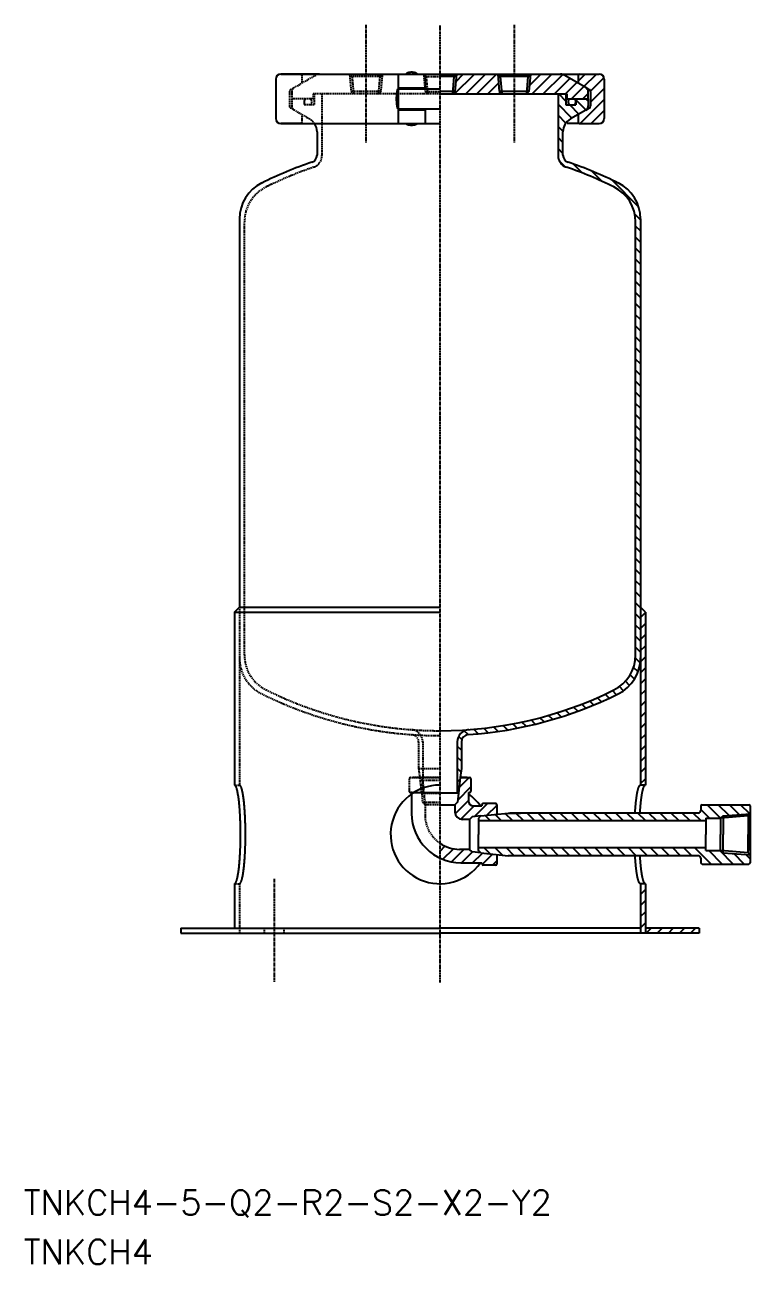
# Model space of a CAD drawing. Extents: x -168 to 126, y -632 to 125.
# Drawn here: x -168 to 126, y -632 to -130 of the extents above; entities that cross this region are included whole.
import ezdxf

# ---------------------------------------------------------------- set-up
doc = ezdxf.new("R2010")
doc.units = 0
doc.linetypes.add('CENTER', pattern=[2, 1.25, -0.25, 0.25, -0.25])
doc.linetypes.add('DASHED', pattern=[0.75, 0.5, -0.25])
doc.layers.get('0').update_dxf_attribs({"linetype": 'CONTINUOUS'})
doc.layers.add('CENTER', color=1, linetype='CENTER')
doc.styles.get("Standard").update_dxf_attribs({"font": 'txt.shx', "bigfont": 'bigfont.shx'})

# ---------------------------------------------------------------- blocks, each defined once
blk = doc.blocks.new('*X8')
at = {"color": 0, "linetype": 'CONTINUOUS'}
for p, q in [((5.92, -158), (13.92, -150)), ((6.35, -153.08), (9.43, -150)), ((10.41, -158), (18.41, -150)), ((14.9, -158), (22.9, -150)), ((36.21, -154.65), (40.86, -150)), ((37.35, -158), (45.35, -150)), ((41.84, -158), (49.7, -150.14)), ((56, -152.82), (58.82, -150)), ((58.29, -155.02), (63.31, -150)), ((19.39, -158), (23.7, -153.69)), ((46.33, -158), (52.6, -151.73)), ((50.82, -158), (55.45, -153.37)), ((53.31, -160), (58.29, -155.02)), ((60.95, -156.85), (66.41, -151.39)), ((23.88, -158), (24.44, -157.44)), ((56.78, -170), (66.5, -160.28)), ((57.8, -160), (60, -157.8)), ((61, -161.29), (66.5, -155.79)), ((61.27, -170), (66.5, -164.77))]:
    blk.add_line(p, q, dxfattribs=at)
blk = doc.blocks.new('*X9')
at = {"color": 0, "linetype": 'CONTINUOUS'}
for p, q in [((7.77, -439.03), (11.8, -435)), ((7.18, -444.11), (12.5, -438.79)), ((6.16, -449.62), (11.5, -444.28)), ((8.41, -451.85), (13.77, -446.5)), ((13.93, -450.82), (19.26, -445.5)), ((19, -450.25), (23, -446.25)), ((0, -464.76), (2, -462.76)), ((1.15, -468.1), (5.4, -463.84)), ((4.62, -469.12), (9.66, -464.07)), ((8.73, -469.5), (13.14, -465.09)), ((13.22, -469.5), (17.16, -465.56)), ((17.03, -470.18), (21.22, -465.98)), ((21.2, -470.5), (23, -468.7))]:
    blk.add_line(p, q, dxfattribs=at)
blk = doc.blocks.new('*X10')
at = {"color": 0, "linetype": 'CONTINUOUS'}
for p, q in [((51, -160.89), (48.11, -158)), ((59.11, -164.51), (55, -160.4)), ((60, -160.91), (59.09, -160)), ((53.42, -167.8), (47.8, -162.18)), ((56.27, -166.16), (52.51, -162.4)), ((50.95, -169.82), (47.8, -166.67)), ((49.8, -173.16), (47.8, -171.16)), ((49.8, -177.65), (47.8, -175.65)), ((49.8, -182.14), (47.8, -180.14)), ((50.6, -187.43), (48.31, -185.14))]:
    blk.add_line(p, q, dxfattribs=at)
blk = doc.blocks.new('*X11')
at = {"color": 0, "linetype": 'CONTINUOUS'}
for p, q in [((57.73, -190.07), (54.12, -186.46)), ((65.5, -193.35), (61.36, -189.22)), ((80.47, -203.83), (69.38, -192.74)), ((81.2, -209.05), (78.89, -206.74)), ((81.2, -213.54), (79.2, -211.54)), ((81.2, -218.03), (79.2, -216.03)), ((81.2, -222.52), (79.2, -220.52)), ((81.2, -227.01), (79.2, -225.01)), ((81.2, -231.5), (79.2, -229.5)), ((81.2, -235.99), (79.2, -233.99)), ((81.2, -240.48), (79.2, -238.48)), ((81.2, -244.97), (79.2, -242.97)), ((81.2, -249.46), (79.2, -247.46)), ((81.2, -253.95), (79.2, -251.95)), ((81.2, -258.44), (79.2, -256.44)), ((81.2, -262.93), (79.2, -260.93)), ((81.2, -267.42), (79.2, -265.42)), ((81.2, -271.91), (79.2, -269.91)), ((81.2, -276.4), (79.2, -274.4)), ((81.2, -280.89), (79.2, -278.89)), ((81.2, -285.38), (79.2, -283.38)), ((81.2, -289.87), (79.2, -287.87)), ((81.2, -294.36), (79.2, -292.36)), ((81.2, -298.85), (79.2, -296.85)), ((81.2, -303.34), (79.2, -301.34)), ((81.2, -307.83), (79.2, -305.83)), ((81.2, -312.32), (79.2, -310.32)), ((81.2, -316.81), (79.2, -314.81)), ((81.2, -321.31), (79.2, -319.31)), ((81.2, -325.8), (79.2, -323.8)), ((81.2, -330.29), (79.2, -328.29)), ((81.2, -334.78), (79.2, -332.78)), ((81.2, -339.27), (79.2, -337.27)), ((81.2, -343.76), (79.2, -341.76)), ((81.2, -348.25), (79.2, -346.25)), ((81.2, -352.74), (79.2, -350.74)), ((81.2, -357.23), (79.2, -355.23)), ((81.2, -361.72), (79.2, -359.72)), ((81.2, -366.21), (79.2, -364.21)), ((81.2, -370.7), (79.2, -368.7)), ((81.2, -375.19), (79.2, -373.19)), ((81.2, -379.68), (79.2, -377.68)), ((81.08, -388.53), (79.15, -386.6)), ((81.2, -384.17), (79.2, -382.17)), ((80.2, -392.15), (78.38, -390.33)), ((76.76, -397.69), (75.06, -395.99)), ((78.72, -395.16), (76.97, -393.41)), ((68.46, -402.86), (66.82, -401.22)), ((71.5, -401.41), (69.86, -399.76)), ((74.36, -399.78), (72.69, -398.11)), ((55.77, -408.12), (54.11, -406.47)), ((59.03, -406.89), (57.38, -405.24)), ((62.23, -405.61), (60.58, -403.96)), ((65.37, -404.26), (63.73, -402.62)), ((38.55, -413.36), (36.85, -411.65)), ((42.12, -412.44), (40.43, -410.75)), ((45.63, -411.46), (43.95, -409.78)), ((49.07, -410.41), (47.4, -408.74)), ((52.45, -409.3), (50.79, -407.64)), ((11.36, -417.6), (9.82, -416.06)), ((15.51, -417.26), (13.66, -415.41)), ((19.56, -416.82), (17.74, -415)), ((23.52, -416.29), (21.73, -414.5)), ((27.39, -415.67), (25.63, -413.91)), ((31.19, -414.98), (29.45, -413.24)), ((34.91, -414.2), (33.19, -412.48)), ((8.83, -419.56), (7.55, -418.28)), ((8.65, -423.87), (7, -422.22)), ((8.65, -428.36), (7, -426.71)), ((8.5, -432.7), (7, -431.2)), ((8.03, -436.72), (7, -435.69)), ((7.57, -440.75), (7, -440.18))]:
    blk.add_line(p, q, dxfattribs=at)
blk = doc.blocks.new('*X12')
at = {"color": 0, "linetype": 'CONTINUOUS'}
for p, q in [((81.2, -370.09), (83.2, -368.09)), ((81.2, -374.58), (83.2, -372.58)), ((81.2, -379.07), (83.2, -377.07)), ((81.2, -383.56), (83.2, -381.56)), ((81.2, -388.05), (83.2, -386.05)), ((81.2, -392.54), (83.2, -390.54)), ((81.2, -397.03), (83.2, -395.03)), ((81.2, -401.52), (83.2, -399.52)), ((81.2, -406.01), (83.2, -404.01)), ((81.2, -410.5), (83.2, -408.5)), ((81.2, -414.99), (83.2, -412.99)), ((81.2, -419.48), (83.2, -417.48)), ((81.2, -423.97), (83.2, -421.97)), ((81.2, -428.46), (83.2, -426.46)), ((81.2, -432.95), (83.2, -430.95)), ((81.2, -437.44), (83.2, -435.44)), ((81.2, -482.34), (83.2, -480.34)), ((81.2, -486.83), (83.2, -484.83)), ((81.2, -491.32), (83.2, -489.32)), ((81.2, -495.81), (83.2, -493.81))]:
    blk.add_line(p, q, dxfattribs=at)
blk = doc.blocks.new('*X13')
at = {"color": 0, "linetype": 'CONTINUOUS'}
for p, q in [((83.5, -498), (85.5, -496)), ((87.99, -498), (89.99, -496)), ((92.48, -498), (94.48, -496)), ((96.97, -498), (98.97, -496)), ((101.46, -498), (103.46, -496))]:
    blk.add_line(p, q, dxfattribs=at)
blk = doc.blocks.new('*X14')
at = {"color": 0, "linetype": 'CONTINUOUS'}
for p, q in [((113.64, -451.43), (108.21, -446)), ((117.03, -450.32), (112.7, -446)), ((121.21, -450.02), (117.19, -446)), ((125.4, -449.72), (121.68, -446)), ((20.47, -452.55), (18.25, -450.33)), ((24.96, -452.55), (22.31, -449.9)), ((29.45, -452.55), (26.38, -449.48)), ((33.94, -452.55), (30.74, -449.35)), ((38.43, -452.55), (35.23, -449.35)), ((42.92, -452.55), (39.72, -449.35)), ((47.41, -452.55), (44.21, -449.35)), ((51.9, -452.55), (48.7, -449.35)), ((56.39, -452.55), (53.19, -449.35)), ((60.88, -452.55), (57.68, -449.35)), ((65.37, -452.55), (62.17, -449.35)), ((69.86, -452.55), (66.66, -449.35)), ((74.35, -452.55), (71.15, -449.35)), ((78.84, -452.55), (75.64, -449.35)), ((83.33, -452.55), (80.13, -449.35)), ((87.82, -452.55), (84.62, -449.35)), ((92.31, -452.55), (89.11, -449.35)), ((96.8, -452.55), (93.6, -449.35)), ((101.29, -452.55), (98.09, -449.35)), ((105.78, -452.55), (102.58, -449.35)), ((109.19, -451.47), (105.61, -447.88)), ((15.98, -452.55), (15.61, -452.18)), ((20.34, -465.89), (17.9, -463.45)), ((25.36, -466.41), (22.39, -463.45)), ((30.08, -466.65), (26.88, -463.45)), ((34.57, -466.65), (31.37, -463.45)), ((39.06, -466.65), (35.86, -463.45)), ((43.55, -466.65), (40.35, -463.45)), ((48.04, -466.65), (44.84, -463.45)), ((52.53, -466.65), (49.33, -463.45)), ((57.02, -466.65), (53.82, -463.45)), ((61.51, -466.65), (58.31, -463.45)), ((66, -466.65), (62.8, -463.45)), ((70.49, -466.65), (67.29, -463.45)), ((74.98, -466.65), (71.78, -463.45)), ((79.47, -466.65), (76.27, -463.45)), ((83.96, -466.65), (80.76, -463.45)), ((88.45, -466.65), (85.25, -463.45)), ((92.94, -466.65), (89.74, -463.45)), ((97.43, -466.65), (94.23, -463.45)), ((101.92, -466.65), (98.72, -463.45)), ((109.76, -470), (103.21, -463.45)), ((114.25, -470), (108.79, -464.53)), ((118.74, -470), (113.28, -464.53)), ((123.23, -470), (119.06, -465.82)), ((125.61, -467.88), (123.9, -466.18))]:
    blk.add_line(p, q, dxfattribs=at)

msp = doc.modelspace()

# ---------------------------------------------------------------- linework, layer by layer
at = {"color": 7, "linetype": 'CONTINUOUS'}
for p, q in [((-64.5, -150), (0, -150)), ((-56.5, -150), (-64.5, -150)), ((-48.8, -150), (-56.5, -150)), ((-17, -150), (-17, -155.5)), ((-6, -150), (-6, -155.5)), ((0, -150), (64.5, -150)), ((6.63, -150), (5.63, -151)), ((6.63, -150), (6, -157)), ((23.37, -150), (24, -157)), ((23.37, -150), (24.37, -151)), ((36.63, -150), (35.63, -151)), ((36.63, -150), (36, -157)), ((59, -155.42), (50.3, -150.4)), ((56, -150.5), (56, -153.69)), ((-66.5, -152), (-66.5, -168)), ((-17, -155.5), (-6, -155.5)), ((-13.64, -155.5), (-13.64, -156)), ((-9.36, -155.5), (-9.36, -156)), ((6.54, -151), (0, -151)), ((5.63, -151), (5, -158)), ((36.54, -151), (23.46, -151)), ((24.37, -151), (25, -158)), ((35.63, -151), (35, -158)), ((59, -155.42), (60.5, -156.29)), ((66.5, -152), (66.5, -168)), ((-17, -156), (0, -156)), ((-17, -156), (-17, -164)), ((6, -157), (0, -157)), ((0, -158), (51.35, -158)), ((6, -157), (5, -158)), ((36, -157), (24, -157)), ((24, -157), (25, -158)), ((36, -157), (35, -158)), ((47.8, -158), (47.8, -182.94)), ((51, -158), (51, -162.4)), ((51, -160), (60, -160)), ((51.35, -158), (51.35, -160)), ((55, -160), (55, -162.4)), ((60, -160), (60, -157.15)), ((60, -160), (60, -162.85)), ((61, -157.15), (61, -162.85)), ((-17, -164), (0, -164)), ((-17, -164.5), (-17, -170)), ((-17, -164.5), (-6, -164.5)), ((-13.64, -164), (-13.64, -164.5)), ((-9.36, -164), (-9.36, -164.5)), ((-6, -164.5), (-6, -170)), ((51, -162.4), (55, -162.4)), ((59, -164.58), (52.8, -168.16)), ((59, -164.58), (60.5, -163.71)), ((-56.5, -170), (-64.5, -170)), ((-64.5, -170), (0, -170)), ((-56.5, -170), (-50.28, -170)), ((56.5, -170), (51.48, -170)), ((56, -166.31), (56, -169.5)), ((56.5, -170), (64.5, -170)), ((-49.8, -173.35), (-49.8, -182.83)), ((49.8, -182.83), (49.8, -173.35)), ((-81.2, -208.64), (-81.2, -366)), ((79.2, -385.31), (79.2, -209.87)), ((81.2, -208.64), (81.2, -386.53)), ((-83.2, -368), (-81.2, -366)), ((-81.2, -366), (0, -366)), ((83.2, -368), (81.2, -366)), ((-83.2, -368), (-83.2, -438)), ((-83.2, -368), (0, -368)), ((83.2, -368), (83.2, -438)), ((81.2, -386.53), (81.2, -438)), ((7, -420.56), (7, -435)), ((8.65, -420.59), (8.65, -431.35)), ((8.65, -431.35), (8.23, -435)), ((7, -435), (7, -441.35)), ((8.23, -435), (7.5, -441.35)), ((8.23, -435), (12, -435)), ((11, -435), (8.23, -435)), ((12.5, -435.5), (12.5, -440.5)), ((-11.5, -441.64), (-11.5, -449.5)), ((-10.54, -441), (0, -441)), ((7.5, -441.35), (0, -441.35)), ((7.5, -441.35), (7.07, -445)), ((11.5, -441), (11.5, -444.5)), ((11.5, -441), (12, -441)), ((83.2, -438), (81.2, -438)), ((0, -446), (6.07, -446)), ((7.07, -445), (6.07, -446)), ((6.07, -446), (6.07, -448.93)), ((13.5, -446.5), (17, -446.5)), ((17, -446), (17, -446.5)), ((22.5, -445.5), (17.5, -445.5)), ((23, -446), (23, -449.83)), ((105.61, -446.5), (105.61, -448.35)), ((106.11, -446), (125.11, -446)), ((125.61, -446.5), (125.61, -469.5)), ((12, -451.93), (9.07, -451.93)), ((13, -450.93), (12, -451.93)), ((12, -451.93), (12, -464.07)), ((16.56, -450.54), (13, -450.93)), ((16.6, -450.5), (15.61, -451.47)), ((15.61, -451.47), (15.61, -458)), ((16.6, -450.5), (27.61, -449.35)), ((27.61, -449.35), (32.55, -449.35)), ((27.61, -449.35), (32.55, -449.35)), ((104.61, -449.35), (28.32, -449.35)), ((107.61, -451.47), (107.61, -458)), ((107.61, -451.47), (113.61, -451.47)), ((114.6, -450.5), (113.61, -451.47)), ((124.73, -450.5), (113.61, -451.47)), ((113.61, -451.47), (113.61, -458)), ((114.6, -450.5), (125.61, -449.7)), ((114.6, -450.5), (114.6, -458)), ((125.61, -449.7), (124.73, -450.5)), ((124.73, -450.5), (124.73, -458)), ((32.55, -452.55), (15.61, -452.55)), ((107.61, -452.55), (28.32, -452.55)), ((15.61, -464.53), (15.61, -458)), ((107.61, -464.53), (107.61, -458)), ((113.61, -464.53), (113.61, -458)), ((114.6, -465.5), (114.6, -458)), ((124.73, -465.5), (124.73, -458)), ((125.61, -464.53), (125.61, -458)), ((125.61, -464.53), (125.61, -458)), ((125.61, -464.53), (125.61, -458)), ((12, -464.07), (7.93, -464.07)), ((13, -465.07), (12, -464.07)), ((16.56, -465.46), (13, -465.07)), ((32.55, -463.45), (15.61, -463.45)), ((32.55, -463.45), (15.61, -463.45)), ((16.6, -465.5), (15.61, -464.53)), ((16.6, -465.5), (27.61, -466.65)), ((23, -466.17), (23, -470)), ((104.61, -466.65), (27.61, -466.65)), ((107.61, -463.45), (28.32, -463.45)), ((107.61, -464.53), (113.61, -464.53)), ((114.6, -465.5), (113.61, -464.53)), ((124.73, -465.5), (113.61, -464.53)), ((114.6, -465.5), (125.61, -466.3)), ((125.61, -466.3), (124.73, -465.5)), ((8.5, -469.5), (17, -469.5)), ((17, -469.5), (17, -470)), ((22.5, -470.5), (17.5, -470.5)), ((105.61, -467.65), (105.61, -469.5)), ((106.11, -470), (125.11, -470)), ((-83.2, -478), (-83.2, -496)), ((83.2, -478), (81.2, -478)), ((81.2, -478), (81.2, -498)), ((83.2, -478), (83.2, -498)), ((-105, -496), (-105, -498)), ((-105, -496), (0, -496)), ((81.2, -496), (0, -496)), ((105, -496), (83.2, -496)), ((105, -496), (105, -498)), ((-105, -498), (0, -498)), ((105, -498), (0, -498))]:
    msp.add_line(p, q, dxfattribs=at)
at = {"color": 3, "linetype": 'DASHED'}
for p, q in [((-60.5, -156.29), (-50.3, -150.4)), ((-56, -150.5), (-56, -153.69)), ((-36.63, -150), (-36, -157)), ((-36.63, -150), (-35.63, -151)), ((-23.37, -150), (-24.37, -151)), ((-23.37, -150), (-24, -157)), ((-6.63, -150), (-6, -157)), ((-6.63, -150), (-5.63, -151)), ((-23.46, -151), (-36.54, -151)), ((-35.63, -151), (-35, -158)), ((-24.37, -151), (-25, -158)), ((-6.54, -151), (0, -151)), ((-5.63, -151), (-5, -158)), ((-61, -157.15), (-61, -162.85)), ((-60, -157.15), (-60, -162.85)), ((-51, -160), (-60, -160)), ((-55, -160), (-55, -162.4)), ((0, -158), (-51.35, -158)), ((-51.35, -158), (-51.35, -160)), ((-51, -158), (-51, -162.4)), ((-47.8, -158), (-47.8, -182.94)), ((-24, -157), (-36, -157)), ((-36, -157), (-35, -158)), ((-24, -157), (-25, -158)), ((-6, -157), (-5, -158)), ((-6, -157), (0, -157)), ((-60.5, -163.71), (-52.8, -168.16)), ((-51, -162.4), (-55, -162.4)), ((-56, -166.31), (-56, -169.5)), ((-79.2, -385.31), (-79.2, -209.87)), ((-81.2, -366), (-81.2, -438)), ((-8.65, -420.59), (-8.65, -431.35)), ((-7, -420.56), (-7, -435)), ((-8.65, -431.35), (-8.23, -435)), ((-8.65, -431.35), (0, -431.35)), ((-12.5, -435.5), (-12.5, -440.5)), ((-12, -435), (0, -435)), ((0, -435), (-11, -435)), ((-8.23, -435), (0, -435)), ((-8.23, -435), (-7.5, -441.35)), ((-8.23, -435), (0, -435)), ((-8.07, -435), (-7.07, -445)), ((-7.07, -436), (-8.07, -435)), ((-7.07, -436), (-6.07, -446)), ((-7.07, -436), (0, -436)), ((-7, -435), (-7, -441.35)), ((-83.2, -438), (-81.2, -438)), ((-10.54, -441), (-12, -441)), ((-11.5, -441.64), (-11.5, -441)), ((-7.5, -441.35), (0, -441.35)), ((-7.07, -445), (0, -445)), ((-7.07, -445), (-6.07, -446)), ((0, -446), (-6.07, -446)), ((-6.07, -446), (-6.07, -450.07)), ((-83.2, -478), (-81.2, -478)), ((-81.2, -478), (-81.2, -498)), ((-71.18, -496), (-71.18, -498)), ((-63.18, -496), (-63.18, -498))]:
    msp.add_line(p, q, dxfattribs=at)
at = {"color": 7, "linetype": 'CONTINUOUS'}
for points in [[(-9.36, -150, 0), (-9.36, -149.98, 0), (-9.36, -149.96, 0), (-9.37, -149.94, 0), (-9.37, -149.93, 0), (-9.38, -149.91, 0), (-9.39, -149.89, 0), (-9.39, -149.87, 0), (-9.4, -149.85, 0), (-9.41, -149.84, 0), (-9.43, -149.82, 0), (-9.44, -149.8, 0), (-9.45, -149.78, 0), (-9.47, -149.77, 0), (-9.49, -149.75, 0), (-9.51, -149.73, 0), (-9.53, -149.71, 0), (-9.55, -149.7, 0), (-9.57, -149.68, 0), (-9.59, -149.66, 0), (-9.61, -149.65, 0), (-9.64, -149.63, 0), (-9.67, -149.62, 0), (-9.69, -149.6, 0), (-9.72, -149.59, 0), (-9.75, -149.57, 0), (-9.78, -149.56, 0), (-9.81, -149.54, 0), (-9.85, -149.53, 0), (-9.88, -149.51, 0), (-9.92, -149.5, 0), (-9.95, -149.49, 0), (-9.99, -149.47, 0), (-10.03, -149.46, 0), (-10.06, -149.45, 0), (-10.1, -149.44, 0), (-10.14, -149.42, 0), (-10.18, -149.41, 0), (-10.23, -149.4, 0), (-10.27, -149.39, 0), (-10.31, -149.38, 0), (-10.36, -149.37, 0), (-10.4, -149.36, 0), (-10.45, -149.35, 0), (-10.49, -149.34, 0), (-10.54, -149.33, 0), (-10.59, -149.32, 0), (-10.63, -149.32, 0), (-10.68, -149.31, 0), (-10.73, -149.3, 0), (-10.78, -149.3, 0), (-10.83, -149.29, 0), (-10.88, -149.28, 0), (-10.93, -149.28, 0), (-10.98, -149.28, 0), (-11.03, -149.27, 0), (-11.08, -149.27, 0), (-11.13, -149.26, 0), (-11.19, -149.26, 0), (-11.24, -149.26, 0), (-11.29, -149.26, 0), (-11.34, -149.25, 0), (-11.4, -149.25, 0), (-11.45, -149.25, 0), (-11.5, -149.25, 0), (-11.55, -149.25, 0), (-11.6, -149.25, 0), (-11.66, -149.25, 0), (-11.71, -149.26, 0), (-11.76, -149.26, 0), (-11.81, -149.26, 0), (-11.87, -149.26, 0), (-11.92, -149.27, 0), (-11.97, -149.27, 0), (-12.02, -149.28, 0), (-12.07, -149.28, 0), (-12.12, -149.28, 0), (-12.17, -149.29, 0), (-12.22, -149.3, 0), (-12.27, -149.3, 0), (-12.32, -149.31, 0), (-12.37, -149.32, 0), (-12.41, -149.32, 0), (-12.46, -149.33, 0), (-12.51, -149.34, 0), (-12.55, -149.35, 0), (-12.6, -149.36, 0), (-12.64, -149.37, 0), (-12.69, -149.38, 0), (-12.73, -149.39, 0), (-12.77, -149.4, 0), (-12.82, -149.41, 0), (-12.86, -149.42, 0), (-12.9, -149.44, 0), (-12.94, -149.45, 0), (-12.97, -149.46, 0), (-13.01, -149.47, 0), (-13.05, -149.49, 0), (-13.08, -149.5, 0), (-13.12, -149.51, 0), (-13.15, -149.53, 0), (-13.19, -149.54, 0), (-13.22, -149.56, 0), (-13.25, -149.57, 0), (-13.28, -149.59, 0), (-13.31, -149.6, 0), (-13.33, -149.62, 0), (-13.36, -149.63, 0), (-13.39, -149.65, 0), (-13.41, -149.66, 0), (-13.43, -149.68, 0), (-13.45, -149.7, 0), (-13.47, -149.71, 0), (-13.49, -149.73, 0), (-13.51, -149.75, 0), (-13.53, -149.77, 0), (-13.55, -149.78, 0), (-13.56, -149.8, 0), (-13.57, -149.82, 0), (-13.59, -149.84, 0), (-13.6, -149.85, 0), (-13.61, -149.87, 0), (-13.61, -149.89, 0), (-13.62, -149.91, 0), (-13.63, -149.93, 0), (-13.63, -149.94, 0), (-13.64, -149.96, 0), (-13.64, -149.98, 0), (-13.64, -150, 0)], [(-17, -156, 0), (-17.02, -156, 0), (-17.03, -156, 0), (-17.05, -156.01, 0), (-17.07, -156.02, 0), (-17.09, -156.03, 0), (-17.1, -156.04, 0), (-17.12, -156.06, 0), (-17.14, -156.08, 0), (-17.15, -156.1, 0), (-17.17, -156.12, 0), (-17.19, -156.15, 0), (-17.2, -156.17, 0), (-17.22, -156.2, 0), (-17.24, -156.23, 0), (-17.25, -156.27, 0), (-17.27, -156.3, 0), (-17.28, -156.34, 0), (-17.3, -156.38, 0), (-17.32, -156.43, 0), (-17.33, -156.47, 0), (-17.35, -156.52, 0), (-17.36, -156.57, 0), (-17.37, -156.62, 0), (-17.39, -156.67, 0), (-17.4, -156.73, 0), (-17.42, -156.79, 0), (-17.43, -156.85, 0), (-17.44, -156.91, 0), (-17.46, -156.97, 0), (-17.47, -157.04, 0), (-17.48, -157.1, 0), (-17.5, -157.17, 0), (-17.51, -157.24, 0), (-17.52, -157.31, 0), (-17.53, -157.39, 0), (-17.54, -157.46, 0), (-17.55, -157.54, 0), (-17.56, -157.62, 0), (-17.57, -157.7, 0), (-17.58, -157.78, 0), (-17.59, -157.86, 0), (-17.6, -157.94, 0), (-17.61, -158.03, 0), (-17.62, -158.11, 0), (-17.63, -158.2, 0), (-17.63, -158.29, 0), (-17.64, -158.38, 0), (-17.65, -158.47, 0), (-17.65, -158.56, 0), (-17.66, -158.65, 0), (-17.67, -158.75, 0), (-17.67, -158.84, 0), (-17.68, -158.93, 0), (-17.68, -159.03, 0), (-17.68, -159.12, 0), (-17.69, -159.22, 0), (-17.69, -159.32, 0), (-17.69, -159.41, 0), (-17.7, -159.51, 0), (-17.7, -159.61, 0), (-17.7, -159.71, 0), (-17.7, -159.8, 0), (-17.7, -159.9, 0), (-17.7, -160, 0), (-17.7, -160.1, 0), (-17.7, -160.2, 0), (-17.7, -160.29, 0), (-17.7, -160.39, 0), (-17.7, -160.49, 0), (-17.69, -160.59, 0), (-17.69, -160.68, 0), (-17.69, -160.78, 0), (-17.68, -160.88, 0), (-17.68, -160.97, 0), (-17.68, -161.07, 0), (-17.67, -161.16, 0), (-17.67, -161.25, 0), (-17.66, -161.35, 0), (-17.65, -161.44, 0), (-17.65, -161.53, 0), (-17.64, -161.62, 0), (-17.63, -161.71, 0), (-17.63, -161.8, 0), (-17.62, -161.89, 0), (-17.61, -161.97, 0), (-17.6, -162.06, 0), (-17.59, -162.14, 0), (-17.58, -162.22, 0), (-17.57, -162.3, 0), (-17.56, -162.38, 0), (-17.55, -162.46, 0), (-17.54, -162.54, 0), (-17.53, -162.61, 0), (-17.52, -162.69, 0), (-17.51, -162.76, 0), (-17.5, -162.83, 0), (-17.48, -162.9, 0), (-17.47, -162.96, 0), (-17.46, -163.03, 0), (-17.44, -163.09, 0), (-17.43, -163.15, 0), (-17.42, -163.21, 0), (-17.4, -163.27, 0), (-17.39, -163.33, 0), (-17.37, -163.38, 0), (-17.36, -163.43, 0), (-17.35, -163.48, 0), (-17.33, -163.53, 0), (-17.32, -163.57, 0), (-17.3, -163.62, 0), (-17.28, -163.66, 0), (-17.27, -163.7, 0), (-17.25, -163.73, 0), (-17.24, -163.77, 0), (-17.22, -163.8, 0), (-17.2, -163.83, 0), (-17.19, -163.85, 0), (-17.17, -163.88, 0), (-17.15, -163.9, 0), (-17.14, -163.92, 0), (-17.12, -163.94, 0), (-17.1, -163.96, 0), (-17.09, -163.97, 0), (-17.07, -163.98, 0), (-17.05, -163.99, 0), (-17.03, -164, 0), (-17.02, -164, 0), (-17, -164, 0)], [(-9.36, -170, 0), (-9.36, -170.02, 0), (-9.36, -170.04, 0), (-9.37, -170.06, 0), (-9.37, -170.07, 0), (-9.38, -170.09, 0), (-9.39, -170.11, 0), (-9.39, -170.13, 0), (-9.4, -170.15, 0), (-9.41, -170.16, 0), (-9.43, -170.18, 0), (-9.44, -170.2, 0), (-9.45, -170.22, 0), (-9.47, -170.23, 0), (-9.49, -170.25, 0), (-9.51, -170.27, 0), (-9.53, -170.29, 0), (-9.55, -170.3, 0), (-9.57, -170.32, 0), (-9.59, -170.34, 0), (-9.61, -170.35, 0), (-9.64, -170.37, 0), (-9.67, -170.38, 0), (-9.69, -170.4, 0), (-9.72, -170.41, 0), (-9.75, -170.43, 0), (-9.78, -170.44, 0), (-9.81, -170.46, 0), (-9.85, -170.47, 0), (-9.88, -170.49, 0), (-9.92, -170.5, 0), (-9.95, -170.51, 0), (-9.99, -170.53, 0), (-10.03, -170.54, 0), (-10.06, -170.55, 0), (-10.1, -170.56, 0), (-10.14, -170.58, 0), (-10.18, -170.59, 0), (-10.23, -170.6, 0), (-10.27, -170.61, 0), (-10.31, -170.62, 0), (-10.36, -170.63, 0), (-10.4, -170.64, 0), (-10.45, -170.65, 0), (-10.49, -170.66, 0), (-10.54, -170.67, 0), (-10.59, -170.68, 0), (-10.63, -170.68, 0), (-10.68, -170.69, 0), (-10.73, -170.7, 0), (-10.78, -170.7, 0), (-10.83, -170.71, 0), (-10.88, -170.72, 0), (-10.93, -170.72, 0), (-10.98, -170.72, 0), (-11.03, -170.73, 0), (-11.08, -170.73, 0), (-11.13, -170.74, 0), (-11.19, -170.74, 0), (-11.24, -170.74, 0), (-11.29, -170.74, 0), (-11.34, -170.75, 0), (-11.4, -170.75, 0), (-11.45, -170.75, 0), (-11.5, -170.75, 0), (-11.55, -170.75, 0), (-11.6, -170.75, 0), (-11.66, -170.75, 0), (-11.71, -170.74, 0), (-11.76, -170.74, 0), (-11.81, -170.74, 0), (-11.87, -170.74, 0), (-11.92, -170.73, 0), (-11.97, -170.73, 0), (-12.02, -170.72, 0), (-12.07, -170.72, 0), (-12.12, -170.72, 0), (-12.17, -170.71, 0), (-12.22, -170.7, 0), (-12.27, -170.7, 0), (-12.32, -170.69, 0), (-12.37, -170.68, 0), (-12.41, -170.68, 0), (-12.46, -170.67, 0), (-12.51, -170.66, 0), (-12.55, -170.65, 0), (-12.6, -170.64, 0), (-12.64, -170.63, 0), (-12.69, -170.62, 0), (-12.73, -170.61, 0), (-12.77, -170.6, 0), (-12.82, -170.59, 0), (-12.86, -170.58, 0), (-12.9, -170.56, 0), (-12.94, -170.55, 0), (-12.97, -170.54, 0), (-13.01, -170.53, 0), (-13.05, -170.51, 0), (-13.08, -170.5, 0), (-13.12, -170.49, 0), (-13.15, -170.47, 0), (-13.19, -170.46, 0), (-13.22, -170.44, 0), (-13.25, -170.43, 0), (-13.28, -170.41, 0), (-13.31, -170.4, 0), (-13.33, -170.38, 0), (-13.36, -170.37, 0), (-13.39, -170.35, 0), (-13.41, -170.34, 0), (-13.43, -170.32, 0), (-13.45, -170.3, 0), (-13.47, -170.29, 0), (-13.49, -170.27, 0), (-13.51, -170.25, 0), (-13.53, -170.23, 0), (-13.55, -170.22, 0), (-13.56, -170.2, 0), (-13.57, -170.18, 0), (-13.59, -170.16, 0), (-13.6, -170.15, 0), (-13.61, -170.13, 0), (-13.61, -170.11, 0), (-13.62, -170.09, 0), (-13.63, -170.07, 0), (-13.63, -170.06, 0), (-13.64, -170.04, 0), (-13.64, -170.02, 0), (-13.64, -170, 0)], [(-83.2, -478, 0), (-83.14, -477.99, 0), (-83.08, -477.98, 0), (-83.02, -477.95, 0), (-82.96, -477.9, 0), (-82.9, -477.85, 0), (-82.84, -477.78, 0), (-82.78, -477.71, 0), (-82.72, -477.62, 0), (-82.67, -477.51, 0), (-82.61, -477.4, 0), (-82.55, -477.28, 0), (-82.49, -477.14, 0), (-82.43, -476.99, 0), (-82.38, -476.83, 0), (-82.32, -476.66, 0), (-82.27, -476.48, 0), (-82.21, -476.28, 0), (-82.16, -476.08, 0), (-82.1, -475.86, 0), (-82.05, -475.64, 0), (-82, -475.4, 0), (-81.95, -475.15, 0), (-81.89, -474.9, 0), (-81.84, -474.63, 0), (-81.8, -474.35, 0), (-81.75, -474.06, 0), (-81.7, -473.77, 0), (-81.65, -473.46, 0), (-81.61, -473.14, 0), (-81.56, -472.82, 0), (-81.52, -472.49, 0), (-81.47, -472.14, 0), (-81.43, -471.79, 0), (-81.39, -471.43, 0), (-81.35, -471.06, 0), (-81.31, -470.69, 0), (-81.28, -470.31, 0), (-81.24, -469.91, 0), (-81.21, -469.52, 0), (-81.17, -469.11, 0), (-81.14, -468.7, 0), (-81.11, -468.28, 0), (-81.08, -467.86, 0), (-81.05, -467.43, 0), (-81.02, -466.99, 0), (-80.99, -466.55, 0), (-80.97, -466.11, 0), (-80.95, -465.65, 0), (-80.92, -465.2, 0), (-80.9, -464.74, 0), (-80.88, -464.27, 0), (-80.87, -463.81, 0), (-80.85, -463.33, 0), (-80.83, -462.86, 0), (-80.82, -462.38, 0), (-80.81, -461.9, 0), (-80.8, -461.42, 0), (-80.79, -460.94, 0), (-80.78, -460.45, 0), (-80.77, -459.96, 0), (-80.77, -459.47, 0), (-80.76, -458.98, 0), (-80.76, -458.49, 0), (-80.76, -458, 0), (-80.76, -457.51, 0), (-80.76, -457.02, 0), (-80.77, -456.53, 0), (-80.77, -456.04, 0), (-80.78, -455.55, 0), (-80.79, -455.06, 0), (-80.8, -454.58, 0), (-80.81, -454.1, 0), (-80.82, -453.62, 0), (-80.83, -453.14, 0), (-80.85, -452.67, 0), (-80.87, -452.19, 0), (-80.88, -451.73, 0), (-80.9, -451.26, 0), (-80.92, -450.8, 0), (-80.95, -450.35, 0), (-80.97, -449.89, 0), (-80.99, -449.45, 0), (-81.02, -449.01, 0), (-81.05, -448.57, 0), (-81.08, -448.14, 0), (-81.11, -447.72, 0), (-81.14, -447.3, 0), (-81.17, -446.89, 0), (-81.21, -446.48, 0), (-81.24, -446.09, 0), (-81.28, -445.69, 0), (-81.31, -445.31, 0), (-81.35, -444.94, 0), (-81.39, -444.57, 0), (-81.43, -444.21, 0), (-81.47, -443.86, 0), (-81.52, -443.51, 0), (-81.56, -443.18, 0), (-81.61, -442.86, 0), (-81.65, -442.54, 0), (-81.7, -442.23, 0), (-81.75, -441.94, 0), (-81.8, -441.65, 0), (-81.84, -441.37, 0), (-81.89, -441.1, 0), (-81.95, -440.85, 0), (-82, -440.6, 0), (-82.05, -440.36, 0), (-82.1, -440.14, 0), (-82.16, -439.92, 0), (-82.21, -439.72, 0), (-82.27, -439.52, 0), (-82.32, -439.34, 0), (-82.38, -439.17, 0), (-82.43, -439.01, 0), (-82.49, -438.86, 0), (-82.55, -438.72, 0), (-82.61, -438.6, 0), (-82.67, -438.49, 0), (-82.72, -438.38, 0), (-82.78, -438.29, 0), (-82.84, -438.22, 0), (-82.9, -438.15, 0), (-82.96, -438.1, 0), (-83.02, -438.05, 0), (-83.08, -438.02, 0), (-83.14, -438.01, 0), (-83.2, -438, 0)], [(79, -449.35, 0), (79.01, -449.19, 0), (79.02, -449.04, 0), (79.03, -448.88, 0), (79.04, -448.72, 0), (79.05, -448.57, 0), (79.06, -448.41, 0), (79.07, -448.26, 0), (79.08, -448.11, 0), (79.09, -447.95, 0), (79.1, -447.8, 0), (79.11, -447.65, 0), (79.12, -447.5, 0), (79.13, -447.35, 0), (79.15, -447.2, 0), (79.16, -447.06, 0), (79.17, -446.91, 0), (79.18, -446.76, 0), (79.19, -446.62, 0), (79.21, -446.48, 0), (79.22, -446.33, 0), (79.23, -446.19, 0), (79.24, -446.05, 0), (79.26, -445.91, 0), (79.27, -445.77, 0), (79.28, -445.63, 0), (79.3, -445.5, 0), (79.31, -445.36, 0), (79.32, -445.22, 0), (79.34, -445.09, 0), (79.35, -444.95, 0), (79.36, -444.82, 0), (79.38, -444.69, 0), (79.39, -444.56, 0), (79.41, -444.43, 0), (79.42, -444.3, 0), (79.44, -444.17, 0), (79.45, -444.05, 0), (79.47, -443.92, 0), (79.48, -443.8, 0), (79.5, -443.68, 0), (79.51, -443.55, 0), (79.53, -443.43, 0), (79.54, -443.31, 0), (79.56, -443.19, 0), (79.58, -443.08, 0), (79.59, -442.96, 0), (79.61, -442.85, 0), (79.62, -442.73, 0), (79.64, -442.62, 0), (79.66, -442.51, 0), (79.67, -442.4, 0), (79.69, -442.29, 0), (79.71, -442.18, 0), (79.72, -442.07, 0), (79.74, -441.97, 0), (79.76, -441.86, 0), (79.78, -441.76, 0), (79.79, -441.66, 0), (79.81, -441.56, 0), (79.83, -441.46, 0), (79.85, -441.36, 0), (79.86, -441.26, 0), (79.88, -441.17, 0), (79.9, -441.07, 0), (79.92, -440.98, 0), (79.94, -440.89, 0), (79.96, -440.8, 0), (79.97, -440.71, 0), (79.99, -440.62, 0), (80.01, -440.54, 0), (80.03, -440.45, 0), (80.05, -440.37, 0), (80.07, -440.29, 0), (80.09, -440.2, 0), (80.11, -440.12, 0), (80.12, -440.05, 0), (80.14, -439.97, 0), (80.16, -439.89, 0), (80.18, -439.82, 0), (80.2, -439.75, 0), (80.22, -439.68, 0), (80.24, -439.61, 0), (80.26, -439.54, 0), (80.28, -439.47, 0), (80.3, -439.41, 0), (80.32, -439.34, 0), (80.34, -439.28, 0), (80.36, -439.22, 0), (80.38, -439.16, 0), (80.4, -439.1, 0), (80.42, -439.05, 0), (80.44, -438.99, 0), (80.46, -438.94, 0), (80.48, -438.88, 0), (80.5, -438.83, 0), (80.52, -438.78, 0), (80.54, -438.74, 0), (80.56, -438.69, 0), (80.59, -438.64, 0), (80.61, -438.6, 0), (80.63, -438.56, 0), (80.65, -438.52, 0), (80.67, -438.48, 0), (80.69, -438.44, 0), (80.71, -438.41, 0), (80.73, -438.37, 0), (80.75, -438.34, 0), (80.77, -438.31, 0), (80.8, -438.28, 0), (80.82, -438.25, 0), (80.84, -438.22, 0), (80.86, -438.2, 0), (80.88, -438.17, 0), (80.9, -438.15, 0), (80.92, -438.13, 0), (80.94, -438.11, 0), (80.96, -438.09, 0), (80.99, -438.08, 0), (81.01, -438.06, 0), (81.03, -438.05, 0), (81.05, -438.04, 0), (81.07, -438.03, 0), (81.09, -438.02, 0), (81.11, -438.01, 0), (81.14, -438.01, 0), (81.16, -438, 0), (81.18, -438, 0), (81.2, -438, 0)], [(81, -449.35, 0), (81.01, -449.19, 0), (81.02, -449.04, 0), (81.03, -448.88, 0), (81.04, -448.72, 0), (81.05, -448.57, 0), (81.06, -448.41, 0), (81.07, -448.26, 0), (81.08, -448.11, 0), (81.09, -447.95, 0), (81.1, -447.8, 0), (81.11, -447.65, 0), (81.12, -447.5, 0), (81.13, -447.35, 0), (81.15, -447.2, 0), (81.16, -447.06, 0), (81.17, -446.91, 0), (81.18, -446.76, 0), (81.19, -446.62, 0), (81.21, -446.48, 0), (81.22, -446.33, 0), (81.23, -446.19, 0), (81.24, -446.05, 0), (81.26, -445.91, 0), (81.27, -445.77, 0), (81.28, -445.63, 0), (81.3, -445.5, 0), (81.31, -445.36, 0), (81.32, -445.22, 0), (81.34, -445.09, 0), (81.35, -444.95, 0), (81.36, -444.82, 0), (81.38, -444.69, 0), (81.39, -444.56, 0), (81.41, -444.43, 0), (81.42, -444.3, 0), (81.44, -444.17, 0), (81.45, -444.05, 0), (81.47, -443.92, 0), (81.48, -443.8, 0), (81.5, -443.68, 0), (81.51, -443.55, 0), (81.53, -443.43, 0), (81.54, -443.31, 0), (81.56, -443.19, 0), (81.58, -443.08, 0), (81.59, -442.96, 0), (81.61, -442.85, 0), (81.62, -442.73, 0), (81.64, -442.62, 0), (81.66, -442.51, 0), (81.67, -442.4, 0), (81.69, -442.29, 0), (81.71, -442.18, 0), (81.72, -442.07, 0), (81.74, -441.97, 0), (81.76, -441.86, 0), (81.78, -441.76, 0), (81.79, -441.66, 0), (81.81, -441.56, 0), (81.83, -441.46, 0), (81.85, -441.36, 0), (81.86, -441.26, 0), (81.88, -441.17, 0), (81.9, -441.07, 0), (81.92, -440.98, 0), (81.94, -440.89, 0), (81.96, -440.8, 0), (81.97, -440.71, 0), (81.99, -440.62, 0), (82.01, -440.54, 0), (82.03, -440.45, 0), (82.05, -440.37, 0), (82.07, -440.29, 0), (82.09, -440.2, 0), (82.11, -440.12, 0), (82.12, -440.05, 0), (82.14, -439.97, 0), (82.16, -439.89, 0), (82.18, -439.82, 0), (82.2, -439.75, 0), (82.22, -439.68, 0), (82.24, -439.61, 0), (82.26, -439.54, 0), (82.28, -439.47, 0), (82.3, -439.41, 0), (82.32, -439.34, 0), (82.34, -439.28, 0), (82.36, -439.22, 0), (82.38, -439.16, 0), (82.4, -439.1, 0), (82.42, -439.05, 0), (82.44, -438.99, 0), (82.46, -438.94, 0), (82.48, -438.88, 0), (82.5, -438.83, 0), (82.52, -438.78, 0), (82.54, -438.74, 0), (82.56, -438.69, 0), (82.59, -438.64, 0), (82.61, -438.6, 0), (82.63, -438.56, 0), (82.65, -438.52, 0), (82.67, -438.48, 0), (82.69, -438.44, 0), (82.71, -438.41, 0), (82.73, -438.37, 0), (82.75, -438.34, 0), (82.77, -438.31, 0), (82.8, -438.28, 0), (82.82, -438.25, 0), (82.84, -438.22, 0), (82.86, -438.2, 0), (82.88, -438.17, 0), (82.9, -438.15, 0), (82.92, -438.13, 0), (82.94, -438.11, 0), (82.96, -438.09, 0), (82.99, -438.08, 0), (83.01, -438.06, 0), (83.03, -438.05, 0), (83.05, -438.04, 0), (83.07, -438.03, 0), (83.09, -438.02, 0), (83.11, -438.01, 0), (83.14, -438.01, 0), (83.16, -438, 0), (83.18, -438, 0), (83.2, -438, 0)], [(81.2, -478, 0), (81.18, -478, 0), (81.16, -478, 0), (81.14, -477.99, 0), (81.11, -477.99, 0), (81.09, -477.98, 0), (81.07, -477.97, 0), (81.05, -477.96, 0), (81.03, -477.95, 0), (81.01, -477.94, 0), (80.99, -477.92, 0), (80.96, -477.91, 0), (80.94, -477.89, 0), (80.92, -477.87, 0), (80.9, -477.85, 0), (80.88, -477.83, 0), (80.86, -477.8, 0), (80.84, -477.78, 0), (80.82, -477.75, 0), (80.8, -477.72, 0), (80.77, -477.69, 0), (80.75, -477.66, 0), (80.73, -477.63, 0), (80.71, -477.59, 0), (80.69, -477.56, 0), (80.67, -477.52, 0), (80.65, -477.48, 0), (80.63, -477.44, 0), (80.61, -477.4, 0), (80.59, -477.36, 0), (80.56, -477.31, 0), (80.54, -477.26, 0), (80.52, -477.22, 0), (80.5, -477.17, 0), (80.48, -477.12, 0), (80.46, -477.06, 0), (80.44, -477.01, 0), (80.42, -476.95, 0), (80.4, -476.9, 0), (80.38, -476.84, 0), (80.36, -476.78, 0), (80.34, -476.72, 0), (80.32, -476.66, 0), (80.3, -476.59, 0), (80.28, -476.53, 0), (80.26, -476.46, 0), (80.24, -476.39, 0), (80.22, -476.32, 0), (80.2, -476.25, 0), (80.18, -476.18, 0), (80.16, -476.11, 0), (80.14, -476.03, 0), (80.12, -475.95, 0), (80.11, -475.88, 0), (80.09, -475.8, 0), (80.07, -475.71, 0), (80.05, -475.63, 0), (80.03, -475.55, 0), (80.01, -475.46, 0), (79.99, -475.38, 0), (79.97, -475.29, 0), (79.96, -475.2, 0), (79.94, -475.11, 0), (79.92, -475.02, 0), (79.9, -474.93, 0), (79.88, -474.83, 0), (79.86, -474.74, 0), (79.85, -474.64, 0), (79.83, -474.54, 0), (79.81, -474.44, 0), (79.79, -474.34, 0), (79.78, -474.24, 0), (79.76, -474.14, 0), (79.74, -474.03, 0), (79.72, -473.93, 0), (79.71, -473.82, 0), (79.69, -473.71, 0), (79.67, -473.6, 0), (79.66, -473.49, 0), (79.64, -473.38, 0), (79.62, -473.27, 0), (79.61, -473.15, 0), (79.59, -473.04, 0), (79.58, -472.92, 0), (79.56, -472.81, 0), (79.54, -472.69, 0), (79.53, -472.57, 0), (79.51, -472.45, 0), (79.5, -472.32, 0), (79.48, -472.2, 0), (79.47, -472.08, 0), (79.45, -471.95, 0), (79.44, -471.83, 0), (79.42, -471.7, 0), (79.41, -471.57, 0), (79.39, -471.44, 0), (79.38, -471.31, 0), (79.36, -471.18, 0), (79.35, -471.05, 0), (79.34, -470.91, 0), (79.32, -470.78, 0), (79.31, -470.64, 0), (79.3, -470.5, 0), (79.28, -470.37, 0), (79.27, -470.23, 0), (79.26, -470.09, 0), (79.24, -469.95, 0), (79.23, -469.81, 0), (79.22, -469.67, 0), (79.21, -469.52, 0), (79.19, -469.38, 0), (79.18, -469.24, 0), (79.17, -469.09, 0), (79.16, -468.94, 0), (79.15, -468.8, 0), (79.13, -468.65, 0), (79.12, -468.5, 0), (79.11, -468.35, 0), (79.1, -468.2, 0), (79.09, -468.05, 0), (79.08, -467.89, 0), (79.07, -467.74, 0), (79.06, -467.59, 0), (79.05, -467.43, 0), (79.04, -467.28, 0), (79.03, -467.12, 0), (79.02, -466.96, 0), (79.01, -466.81, 0), (79, -466.65, 0)], [(83.2, -478, 0), (83.18, -478, 0), (83.16, -478, 0), (83.14, -477.99, 0), (83.11, -477.99, 0), (83.09, -477.98, 0), (83.07, -477.97, 0), (83.05, -477.96, 0), (83.03, -477.95, 0), (83.01, -477.94, 0), (82.99, -477.92, 0), (82.96, -477.91, 0), (82.94, -477.89, 0), (82.92, -477.87, 0), (82.9, -477.85, 0), (82.88, -477.83, 0), (82.86, -477.8, 0), (82.84, -477.78, 0), (82.82, -477.75, 0), (82.8, -477.72, 0), (82.77, -477.69, 0), (82.75, -477.66, 0), (82.73, -477.63, 0), (82.71, -477.59, 0), (82.69, -477.56, 0), (82.67, -477.52, 0), (82.65, -477.48, 0), (82.63, -477.44, 0), (82.61, -477.4, 0), (82.59, -477.36, 0), (82.56, -477.31, 0), (82.54, -477.26, 0), (82.52, -477.22, 0), (82.5, -477.17, 0), (82.48, -477.12, 0), (82.46, -477.06, 0), (82.44, -477.01, 0), (82.42, -476.95, 0), (82.4, -476.9, 0), (82.38, -476.84, 0), (82.36, -476.78, 0), (82.34, -476.72, 0), (82.32, -476.66, 0), (82.3, -476.59, 0), (82.28, -476.53, 0), (82.26, -476.46, 0), (82.24, -476.39, 0), (82.22, -476.32, 0), (82.2, -476.25, 0), (82.18, -476.18, 0), (82.16, -476.11, 0), (82.14, -476.03, 0), (82.12, -475.95, 0), (82.11, -475.88, 0), (82.09, -475.8, 0), (82.07, -475.71, 0), (82.05, -475.63, 0), (82.03, -475.55, 0), (82.01, -475.46, 0), (81.99, -475.38, 0), (81.97, -475.29, 0), (81.96, -475.2, 0), (81.94, -475.11, 0), (81.92, -475.02, 0), (81.9, -474.93, 0), (81.88, -474.83, 0), (81.86, -474.74, 0), (81.85, -474.64, 0), (81.83, -474.54, 0), (81.81, -474.44, 0), (81.79, -474.34, 0), (81.78, -474.24, 0), (81.76, -474.14, 0), (81.74, -474.03, 0), (81.72, -473.93, 0), (81.71, -473.82, 0), (81.69, -473.71, 0), (81.67, -473.6, 0), (81.66, -473.49, 0), (81.64, -473.38, 0), (81.62, -473.27, 0), (81.61, -473.15, 0), (81.59, -473.04, 0), (81.58, -472.92, 0), (81.56, -472.81, 0), (81.54, -472.69, 0), (81.53, -472.57, 0), (81.51, -472.45, 0), (81.5, -472.32, 0), (81.48, -472.2, 0), (81.47, -472.08, 0), (81.45, -471.95, 0), (81.44, -471.83, 0), (81.42, -471.7, 0), (81.41, -471.57, 0), (81.39, -471.44, 0), (81.38, -471.31, 0), (81.36, -471.18, 0), (81.35, -471.05, 0), (81.34, -470.91, 0), (81.32, -470.78, 0), (81.31, -470.64, 0), (81.3, -470.5, 0), (81.28, -470.37, 0), (81.27, -470.23, 0), (81.26, -470.09, 0), (81.24, -469.95, 0), (81.23, -469.81, 0), (81.22, -469.67, 0), (81.21, -469.52, 0), (81.19, -469.38, 0), (81.18, -469.24, 0), (81.17, -469.09, 0), (81.16, -468.94, 0), (81.15, -468.8, 0), (81.13, -468.65, 0), (81.12, -468.5, 0), (81.11, -468.35, 0), (81.1, -468.2, 0), (81.09, -468.05, 0), (81.08, -467.89, 0), (81.07, -467.74, 0), (81.06, -467.59, 0), (81.05, -467.43, 0), (81.04, -467.28, 0), (81.03, -467.12, 0), (81.02, -466.96, 0), (81.01, -466.81, 0), (81, -466.65, 0)]]:
    msp.add_polyline3d(points, dxfattribs=at)
at = {"color": 3, "linetype": 'DASHED'}
msp.add_polyline3d([(-81.2, -478, 0), (-81.14, -477.99, 0), (-81.08, -477.98, 0), (-81.02, -477.95, 0), (-80.96, -477.9, 0), (-80.9, -477.85, 0), (-80.84, -477.78, 0), (-80.78, -477.71, 0), (-80.72, -477.62, 0), (-80.67, -477.51, 0), (-80.61, -477.4, 0), (-80.55, -477.28, 0), (-80.49, -477.14, 0), (-80.43, -476.99, 0), (-80.38, -476.83, 0), (-80.32, -476.66, 0), (-80.27, -476.48, 0), (-80.21, -476.28, 0), (-80.16, -476.08, 0), (-80.1, -475.86, 0), (-80.05, -475.64, 0), (-80, -475.4, 0), (-79.95, -475.15, 0), (-79.89, -474.9, 0), (-79.84, -474.63, 0), (-79.8, -474.35, 0), (-79.75, -474.06, 0), (-79.7, -473.77, 0), (-79.65, -473.46, 0), (-79.61, -473.14, 0), (-79.56, -472.82, 0), (-79.52, -472.49, 0), (-79.47, -472.14, 0), (-79.43, -471.79, 0), (-79.39, -471.43, 0), (-79.35, -471.06, 0), (-79.31, -470.69, 0), (-79.28, -470.31, 0), (-79.24, -469.91, 0), (-79.21, -469.52, 0), (-79.17, -469.11, 0), (-79.14, -468.7, 0), (-79.11, -468.28, 0), (-79.08, -467.86, 0), (-79.05, -467.43, 0), (-79.02, -466.99, 0), (-78.99, -466.55, 0), (-78.97, -466.11, 0), (-78.95, -465.65, 0), (-78.92, -465.2, 0), (-78.9, -464.74, 0), (-78.88, -464.27, 0), (-78.87, -463.81, 0), (-78.85, -463.33, 0), (-78.83, -462.86, 0), (-78.82, -462.38, 0), (-78.81, -461.9, 0), (-78.8, -461.42, 0), (-78.79, -460.94, 0), (-78.78, -460.45, 0), (-78.77, -459.96, 0), (-78.77, -459.47, 0), (-78.76, -458.98, 0), (-78.76, -458.49, 0), (-78.76, -458, 0), (-78.76, -457.51, 0), (-78.76, -457.02, 0), (-78.77, -456.53, 0), (-78.77, -456.04, 0), (-78.78, -455.55, 0), (-78.79, -455.06, 0), (-78.8, -454.58, 0), (-78.81, -454.1, 0), (-78.82, -453.62, 0), (-78.83, -453.14, 0), (-78.85, -452.67, 0), (-78.87, -452.19, 0), (-78.88, -451.73, 0), (-78.9, -451.26, 0), (-78.92, -450.8, 0), (-78.95, -450.35, 0), (-78.97, -449.89, 0), (-78.99, -449.45, 0), (-79.02, -449.01, 0), (-79.05, -448.57, 0), (-79.08, -448.14, 0), (-79.11, -447.72, 0), (-79.14, -447.3, 0), (-79.17, -446.89, 0), (-79.21, -446.48, 0), (-79.24, -446.09, 0), (-79.28, -445.69, 0), (-79.31, -445.31, 0), (-79.35, -444.94, 0), (-79.39, -444.57, 0), (-79.43, -444.21, 0), (-79.47, -443.86, 0), (-79.52, -443.51, 0), (-79.56, -443.18, 0), (-79.61, -442.86, 0), (-79.65, -442.54, 0), (-79.7, -442.23, 0), (-79.75, -441.94, 0), (-79.8, -441.65, 0), (-79.84, -441.37, 0), (-79.89, -441.1, 0), (-79.95, -440.85, 0), (-80, -440.6, 0), (-80.05, -440.36, 0), (-80.1, -440.14, 0), (-80.16, -439.92, 0), (-80.21, -439.72, 0), (-80.27, -439.52, 0), (-80.32, -439.34, 0), (-80.38, -439.17, 0), (-80.43, -439.01, 0), (-80.49, -438.86, 0), (-80.55, -438.72, 0), (-80.61, -438.6, 0), (-80.67, -438.49, 0), (-80.72, -438.38, 0), (-80.78, -438.29, 0), (-80.84, -438.22, 0), (-80.9, -438.15, 0), (-80.96, -438.1, 0), (-81.02, -438.05, 0), (-81.08, -438.02, 0), (-81.14, -438.01, 0), (-81.2, -438, 0)], dxfattribs=at)
at = {"color": 7, "linetype": 'CONTINUOUS'}
for centre, radius, start, end in [((-64.5, -152), 2, 90, 180), ((48.8, -153), 3, 60, 90), ((56.5, -150.5), 0.5, 90, 180), ((64.5, -152), 2, 0, 90), ((58, -157.15), 2, 0, 60), ((53.45, -161.2), 1.55, 129.268, 230.732), ((53.45, -161.2), 1.55, 309.268, 50.732), ((60, -157.15), 1, 0, 60), ((58, -162.85), 2, 300, 0), ((60, -162.85), 1, 300, 0), ((-64.5, -168), 2, 180, 270), ((-55.8, -173.35), 6, 0, 33.976), ((55.8, -173.35), 6, 120, 180), ((56.5, -169.5), 0.5, 180, 270), ((64.5, -168), 2, 270, 0), ((0, -339.58), 162.4, 108.6161, 116.3878), ((-52.8, -182.83), 3, 288.6161, 0), ((52.8, -182.94), 5, 180, 251.1475), ((52.8, -182.83), 3, 180, 251.3839), ((0, -339.58), 162.4, 63.6122, 71.3839), ((0, -337.58), 158.4, 63.6122, 71.1475), ((-64.96, -208.64), 16.24, 116.3878, 180), ((63.36, -209.87), 15.84, 0, 63.6122), ((64.96, -208.64), 16.24, 0, 63.6122), ((63.36, -385.31), 15.84, 296.3878, 0), ((64.96, -386.53), 16.24, 296.3878, 0), ((0, -257.6), 158.4, 270, 296.3878), ((0, -255.6), 162.4, 274.039, 296.3878), ((12, -420.56), 5, 94.2116, 180), ((11.65, -420.59), 3, 94.039, 180), ((12, -435.5), 0.5, 0, 90), ((0, -458), 20, 90, 324.9004), ((0, -458), 20, 35.0996, 54.9004), ((12, -440.5), 0.5, 270, 0), ((13.5, -444.5), 2, 180, 270), ((17.5, -446), 0.5, 90, 180), ((22.5, -446), 0.5, 0, 90), ((106.11, -446.5), 0.5, 90, 180), ((125.11, -446.5), 0.5, 0, 90), ((8.5, -449.5), 20, 180, 270), ((9.07, -448.93), 3, 180, 270), ((104.61, -448.35), 1, 270, 0), ((7.93, -450.07), 14, 235.5175, 270), ((104.61, -467.65), 1, 0, 90), ((17.5, -470), 0.5, 180, 270), ((22.5, -470), 0.5, 270, 0), ((106.11, -469.5), 0.5, 180, 270), ((125.11, -469.5), 0.5, 270, 0)]:
    msp.add_arc(centre, radius, start, end, dxfattribs=at)
at = {"color": 3, "linetype": 'DASHED'}
for centre, radius, start, end in [((-56.5, -150.5), 0.5, 0, 90), ((-48.8, -153), 3, 90, 120), ((-58, -157.15), 2, 120, 180), ((-60, -157.15), 1, 120, 180), ((-53.45, -161.2), 1.55, 129.268, 230.732), ((-53.45, -161.2), 1.55, 309.268, 50.732), ((-60, -162.85), 1, 180, 240), ((-58, -162.85), 2, 180, 240), ((-56.5, -169.5), 0.5, 270, 0), ((-55.8, -173.35), 6, 33.976, 60), ((-52.8, -182.94), 5, 288.8525, 360), ((0, -337.58), 158.4, 108.8525, 116.3878), ((-63.36, -209.87), 15.84, 116.3878, 180), ((-64.96, -386.53), 16.24, 180, 243.6122), ((-63.36, -385.31), 15.84, 180, 243.6122), ((0, -255.6), 162.4, 243.6122, 270), ((0, -257.6), 158.4, 243.6122, 270), ((-12, -420.56), 5, 0, 85.7884), ((-11.65, -420.59), 3, 0, 85.961), ((-12, -435.5), 0.5, 90, 180), ((-12, -440.5), 0.5, 180, 270), ((7.93, -450.07), 14, 180, 235.5175)]:
    msp.add_arc(centre, radius, start, end, dxfattribs=at)
at = {"layer": 'CENTER', "color": 1, "linetype": 'CENTER'}
for p, q in [((-30, -130), (-30, -178)), ((0, -518), (0, -130)), ((30, -130), (30, -178)), ((-67.18, -476), (-67.18, -518))]:
    msp.add_line(p, q, dxfattribs=at)

# ---------------------------------------------------------------- block references
at = {"color": 7, "linetype": 'CONTINUOUS'}
for name in ['*X8', '*X10', '*X11', '*X12', '*X9', '*X14', '*X13']:
    msp.add_blockref(name, (0, 0), dxfattribs=at)

# ---------------------------------------------------------------- texts
for s, p in [('TNKCH4-5-Q2-R2-S2-X2-Y2', (-168.56, -612.14)), ('TNKCH4', (-168.56, -632.14))]:
    msp.add_text(s, height=10, dxfattribs=at).set_placement(p)

doc.saveas('drawing.dxf')
